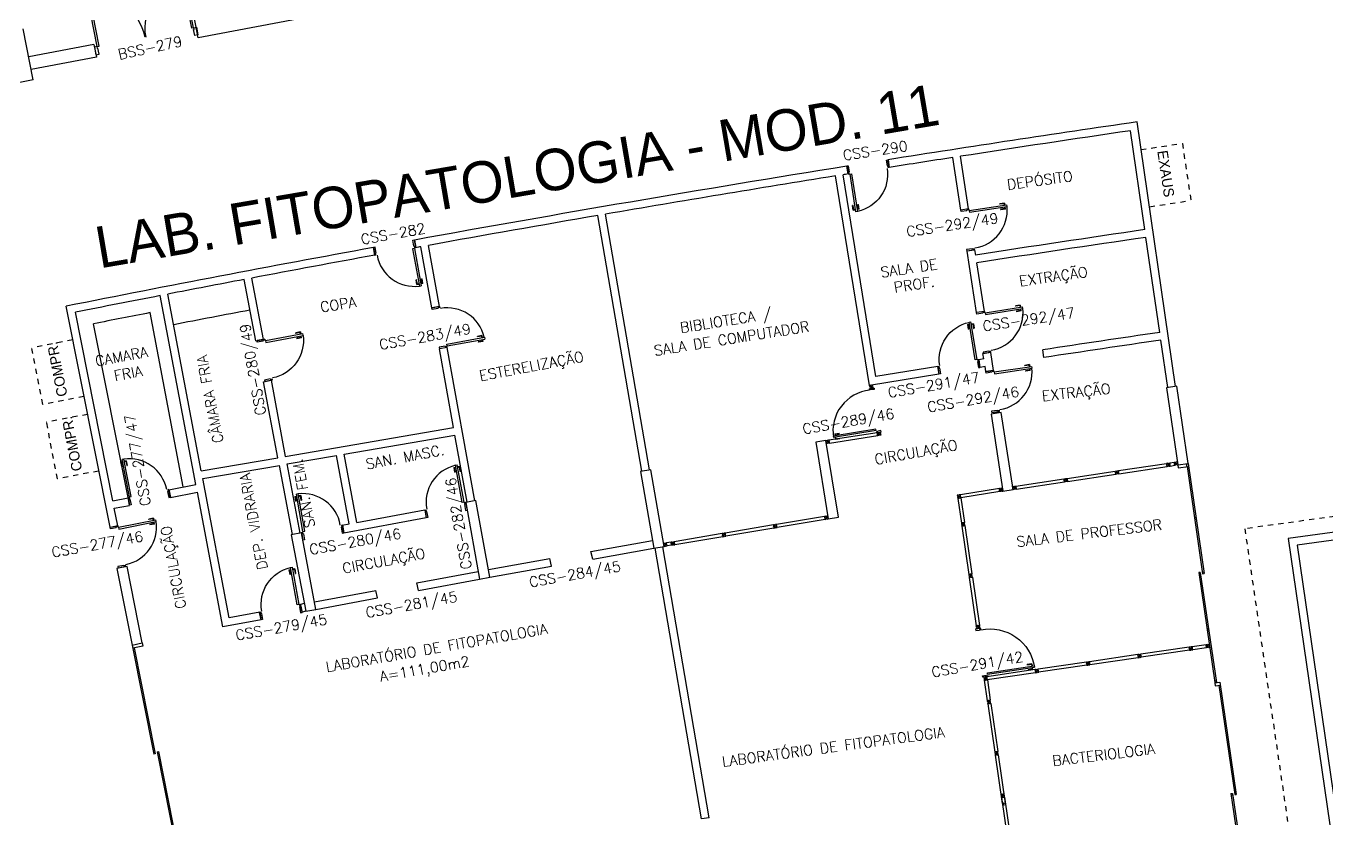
# Model space of a CAD drawing. Extents: x -152 to 150, y 325 to 437.
# Drawn here: x -79.58 to -54.51, y 389.85 to 405.13 of the extents above; entities that cross this region are included whole.
import ezdxf
from ezdxf.enums import TextEntityAlignment as Align

# ---------------------------------------------------------------- set-up
doc = ezdxf.new("R2010")
doc.units = 0
doc.header["$LTSCALE"] = 0.01
doc.header["$MEASUREMENT"] = 0
doc.linetypes.add('HIDDEN2', pattern=[0.1875, 0.125, -0.0625])
doc.layers.get('0').update_dxf_attribs({"linetype": 'CONTINUOUS'})
for name, color, linetype in [('ALV', 2, 'CONTINUOUS'), ('AREA', 2, 'CONTINUOUS'), ('BANC', 2, 'CONTINUOUS'), ('CARIMBO', 7, 'CONTINUOUS'), ('DIV', 2, 'CONTINUOUS'), ('ESQ', 1, 'CONTINUOUS'), ('ESTR', 3, 'CONTINUOUS'), ('PISO', 1, 'CONTINUOUS'), ('PROJ', 1, 'HIDDEN2'), ('TEXTO', 2, 'CONTINUOUS'), ('TEXTO-ENDEREÇO', 2, 'CONTINUOUS'), ('USO', 2, 'CONTINUOUS')]:
    doc.layers.add(name, color=color, linetype=linetype)
doc.styles.add('UNB-100', font='simplex.shx', dxfattribs={"height": 3})
doc.styles.add('UNB-100-1', font='simplex.shx', dxfattribs={"height": 0.2})

# ---------------------------------------------------------------- blocks, each defined once
blk = doc.blocks.new('PILAR-SSC')
blk.add_lwpolyline([(0.003, -27.952), (0.203, -27.952), (0.203, -26.452), (0.003, -26.452)], close=True)
blk = doc.blocks.new('COMP')
at = {"layer": 'PROJ'}
for p, q in [((0.804, 1.112), (0, 1.112)), ((0, 0), (0, 1.112)), ((0.805, 0), (0, 0))]:
    blk.add_line(p, q, dxfattribs=at)
at = {"layer": 'USO'}
blk.add_text('COMPR.', height=0.2, rotation=90, dxfattribs=at).set_placement((0.501, 0.077))
blk = doc.blocks.new('DIVMT-SSC')
for p, q in [((0, 0.005), (0, -0.005)), ((0, -0.005), (0, 0.005)), ((-0.03, -0.03), (-0.03, -0.97)), ((0.006, -0.03), (-0.006, -0.03)), ((-0.005, 0), (0.005, 0)), ((0.005, 0), (-0.005, 0)), ((0.006, -0.02), (0.006, -0.03)), ((0.03, -0.03), (0.03, -0.97)), ((0.03, -0.97), (-0.03, -0.97)), ((-0.006, -0.98), (-0.006, -0.97)), ((-0.006, -0.98), (0.006, -0.98)), ((0.006, -1.001), (-0.006, -1.001)), ((0.005, -0.97), (-0.005, -0.97)), ((0, -0.994), (0, -1.007)), ((0.006, -0.98), (0.006, -0.97)), ((0, -1.02), (0, -1.021))]:
    blk.add_line(p, q)
blk.add_lwpolyline([(0.006, -0.02), (-0.006, -0.02), (0.006, -0.02), (0.006, -0.03), (0.03, -0.03), (0.03, -0.008), (0.02, -0.008), (0.02, 0.008), (0.03, 0.008), (0.03, 0.03), (0.006, 0.03), (0.006, 0.02), (-0.006, 0.02), (-0.006, 0.03), (-0.03, 0.03), (-0.03, 0.008), (-0.02, 0.008), (-0.02, -0.008), (-0.03, -0.008), (-0.03, -0.03), (-0.006, -0.03), (-0.006, -0.02), (-0.006, -0.03)])
blk = doc.blocks.new('PD80-SSC')
at = {"color": 2}
for p, q in [((-0.777, 0.01), (-0.777, -0.03)), ((-0.777, 0.01), (-0.687, 0.01)), ((-0.687, 0), (-0.687, 0.01)), ((-0.075, 0), (0.075, 0)), ((-0.075, 0), (-0.075, -0.02)), ((0.075, -0.03), (0.075, 0)), ((-0.817, -0.065), (-0.817, -0.03)), ((-0.085, -0.03), (-0.817, -0.03)), ((-0.085, -0.065), (-0.817, -0.065)), ((-0.777, -0.105), (-0.777, -0.065)), ((-0.777, -0.105), (-0.687, -0.105)), ((-0.767, 0), (-0.767, -0.03)), ((-0.767, 0), (-0.687, 0)), ((-0.767, -0.095), (-0.767, -0.065)), ((-0.767, -0.095), (-0.687, -0.095)), ((-0.687, -0.095), (-0.687, -0.105)), ((-0.085, -0.03), (-0.085, -0.065)), ((-0.075, -0.02), (-0.04, -0.02)), ((-0.04, -0.03), (-0.04, -0.02)), ((-0.04, -0.03), (0.075, -0.03)), ((-0.075, -0.781), (-0.04, -0.781)), ((-0.075, -0.801), (-0.075, -0.781)), ((-0.075, -0.801), (0.075, -0.801)), ((-0.075, -0.802), (0.075, -0.802)), ((-0.04, -0.771), (0.075, -0.771)), ((-0.04, -0.771), (-0.04, -0.781)), ((0.075, -0.771), (0.075, -0.801))]:
    blk.add_line(p, q, dxfattribs=at)
at = {"color": 1}
blk.add_arc((-0.085, -0.03), 0.731, 182.6571, 270, dxfattribs=at)
blk = doc.blocks.new('PE80-SSC')
at = {"color": 2}
for p, q in [((0.075, 0), (-0.075, 0)), ((-0.075, -0.03), (-0.075, 0)), ((0.075, 0), (0.075, -0.02)), ((0.777, 0.01), (0.687, 0.01)), ((0.687, 0), (0.687, 0.01)), ((0.777, 0.01), (0.777, -0.03)), ((0.04, -0.03), (-0.075, -0.03)), ((0.075, -0.02), (0.04, -0.02)), ((0.04, -0.03), (0.04, -0.02)), ((0.085, -0.03), (0.817, -0.03)), ((0.085, -0.03), (0.085, -0.065)), ((0.085, -0.065), (0.817, -0.065)), ((0.767, 0), (0.687, 0)), ((0.767, -0.095), (0.687, -0.095)), ((0.687, -0.095), (0.687, -0.105)), ((0.777, -0.105), (0.687, -0.105)), ((0.767, 0), (0.767, -0.03)), ((0.767, -0.095), (0.767, -0.065)), ((0.777, -0.105), (0.777, -0.065)), ((0.817, -0.065), (0.817, -0.03)), ((0.04, -0.771), (-0.075, -0.771)), ((-0.075, -0.771), (-0.075, -0.801)), ((0.075, -0.801), (-0.075, -0.801)), ((0.075, -0.802), (-0.075, -0.802)), ((0.04, -0.771), (0.04, -0.781)), ((0.075, -0.781), (0.04, -0.781)), ((0.075, -0.801), (0.075, -0.781))]:
    blk.add_line(p, q, dxfattribs=at)
at = {"color": 1}
blk.add_arc((0.085, -0.03), 0.731, 270, 357.3429, dxfattribs=at)
blk = doc.blocks.new('ESQCE-SSC')
for p, q in [((0, 0), (0, -2.143)), ((0.2, 0), (0.2, -0.06)), ((0.2, -0.06), (0, -0.06)), ((0.03, -0.06), (0.03, -2.143)), ((0.03, -1.056), (0, -1.056)), ((0.03, -1.086), (0, -1.086)), ((0.03, -2.113), (0, -2.113)), ((0.03, -2.143), (0, -2.143)), ((0.07, -2.113), (0.07, -4.253)), ((0.07, -2.113), (0.1, -2.113)), ((0.07, -2.143), (0.1, -2.143)), ((0.1, -2.113), (0.1, -4.253)), ((0.1, -3.199), (0.07, -3.199)), ((0.1, -3.229), (0.07, -3.229)), ((0, -4.256), (0, -6.443)), ((0.1, -4.256), (0, -4.256)), ((0.07, -4.223), (0.1, -4.223)), ((0.07, -4.253), (0.1, -4.253)), ((0.1, -4.256), (0.1, -4.316)), ((0.1, -4.316), (0, -4.316)), ((0.03, -4.346), (0, -4.346)), ((0.03, -4.316), (0.03, -6.443)), ((0.03, -6.413), (0, -6.413)), ((0.03, -6.443), (0, -6.443)), ((0.1, -6.413), (0.07, -6.413)), ((0.07, -6.413), (0.07, -8.571)), ((0.1, -6.443), (0.07, -6.443)), ((0.1, -6.413), (0.1, -8.571)), ((0.1, -7.485), (0.07, -7.485)), ((0.1, -7.515), (0.07, -7.515)), ((0, -8.541), (0.03, -8.541)), ((0, -8.541), (0, -10.694)), ((0, -8.571), (0.03, -8.571)), ((0.03, -8.541), (0.03, -10.694)), ((0.1, -8.541), (0.07, -8.541)), ((0.07, -8.571), (0.1, -8.571)), ((0.03, -9.628), (0, -9.628)), ((0.03, -9.658), (0, -9.658)), ((0.03, -10.664), (0, -10.664)), ((0.102, -10.694), (0, -10.694)), ((0, -10.694), (0, -10.755)), ((0.03, -10.694), (0, -10.694)), ((0, -10.755), (0.102, -10.755)), ((0.1, -10.755), (0.07, -10.755)), ((0.07, -10.755), (0.07, -12.882)), ((0.1, -10.755), (0.1, -12.882)), ((0.102, -10.755), (0.102, -10.694)), ((0.1, -10.785), (0.07, -10.785)), ((0.1, -11.77), (0.07, -11.77)), ((0, -12.887), (0, -15.019)), ((0.03, -12.852), (0.03, -14.95)), ((0, -14.95), (0.2, -14.95)), ((0.2, -14.95), (0.2, -15.019))]:
    blk.add_line(p, q)
blk = doc.blocks.new('A$C73356FFD')
at = {"layer": 'DIV'}
for p, q in [((0.025, 0.03), (0.035, 0.03)), ((0.035, 0.03), (0.025, 0.03)), ((0.03, 0.025), (0.03, 0.035)), ((0.03, 0.035), (0.03, 0.025))]:
    blk.add_line(p, q, dxfattribs=at)
blk.add_lwpolyline([(0.009, 0.036), (0, 0.036), (0, 0.06), (0.022, 0.06), (0.022, 0.05), (0.038, 0.05), (0.038, 0.06), (0.06, 0.06), (0.06, 0.036), (0.05, 0.036), (0.05, 0.024), (0.06, 0.024), (0.06, 0), (0.038, 0), (0.038, 0.01), (0.022, 0.01), (0.022, 0), (0, 0), (0, 0.024), (0.009, 0.024)], close=True, dxfattribs=at)
blk = doc.blocks.new('A$C282A6B1B')
at = {"linetype": 'Continuous'}
blk.add_blockref('A$C73356FFD', (0, 0), dxfattribs=at)
blk = doc.blocks.new('PTDP-SSC')
at = {"color": 2}
for p, q in [((0.055, 1.015), (0.09, 1.015)), ((0.055, 0.075), (0.055, 1.015)), ((0.09, 0.075), (0.09, 1.015)), ((1.91, 0.075), (1.91, 1.015)), ((1.945, 1.015), (1.91, 1.015)), ((1.945, 0.075), (1.945, 1.015)), ((0.05, 0.075), (0, 0.075)), ((0, 0.075), (0, -0.075)), ((0.05, 0.04), (0.05, 0.075)), ((0.06, 0.04), (0.05, 0.04)), ((0.055, 0.075), (0.09, 0.075)), ((0.06, -0.075), (0.06, 0.04)), ((1.945, 0.075), (1.91, 0.075)), ((1.94, -0.075), (1.94, 0.04)), ((1.94, 0.04), (1.95, 0.04)), ((1.95, 0.04), (1.95, 0.075)), ((1.95, 0.075), (2, 0.075)), ((2, 0.075), (2, -0.075)), ((0, -0.075), (0.06, -0.075)), ((2, -0.075), (1.94, -0.075))]:
    blk.add_line(p, q, dxfattribs=at)
at = {"color": 1}
for centre, start, end in [((0.055, 0.075), 0, 90), ((1.945, 0.075), 90, 180)]:
    blk.add_arc(centre, 0.94, start, end, dxfattribs=at)
blk = doc.blocks.new('ESQCD-SSC')
for p, q in [((0, 0), (0, -0.06)), ((0.2, 0), (0.2, -2.143)), ((0, -0.06), (0.2, -0.06)), ((0.17, -0.06), (0.17, -2.143)), ((0.17, -1.056), (0.2, -1.056)), ((0.17, -1.086), (0.2, -1.086)), ((0.1, -2.113), (0.1, -4.253)), ((0.13, -2.113), (0.1, -2.113)), ((0.13, -2.143), (0.1, -2.143)), ((0.13, -2.113), (0.13, -4.253)), ((0.17, -2.113), (0.2, -2.113)), ((0.17, -2.143), (0.2, -2.143)), ((0.1, -3.199), (0.13, -3.199)), ((0.1, -3.229), (0.13, -3.229)), ((0.13, -4.223), (0.1, -4.223)), ((0.13, -4.253), (0.1, -4.253)), ((0.1, -4.256), (0.1, -4.316)), ((0.1, -4.256), (0.2, -4.256)), ((0.2, -4.256), (0.2, -6.443)), ((0.1, -4.316), (0.2, -4.316)), ((0.17, -4.316), (0.17, -6.443)), ((0.17, -4.346), (0.2, -4.346)), ((0.1, -6.413), (0.1, -8.571)), ((0.1, -6.413), (0.13, -6.413)), ((0.1, -6.443), (0.13, -6.443)), ((0.13, -6.413), (0.13, -8.571)), ((0.17, -6.413), (0.2, -6.413)), ((0.17, -6.443), (0.2, -6.443)), ((0.1, -7.485), (0.13, -7.485)), ((0.1, -7.515), (0.13, -7.515)), ((0.1, -8.541), (0.13, -8.541)), ((0.13, -8.571), (0.1, -8.571)), ((0.2, -8.541), (0.17, -8.541)), ((0.17, -8.541), (0.17, -10.694)), ((0.2, -8.571), (0.17, -8.571)), ((0.2, -8.541), (0.2, -10.694)), ((0.098, -10.694), (0.2, -10.694)), ((0.098, -10.755), (0.098, -10.694)), ((0.2, -10.755), (0.098, -10.755)), ((0.1, -10.755), (0.13, -10.755)), ((0.1, -10.755), (0.1, -12.882)), ((0.13, -10.755), (0.13, -12.882)), ((0.17, -10.664), (0.2, -10.664)), ((0.17, -10.694), (0.2, -10.694)), ((0.2, -10.694), (0.2, -10.755)), ((0.1, -10.785), (0.13, -10.785)), ((0.1, -11.77), (0.13, -11.77)), ((0.1, -11.8), (0.13, -11.8)), ((0.1, -12.852), (0.13, -12.852)), ((0.1, -12.882), (0.13, -12.882)), ((0.17, -12.852), (0.2, -12.852)), ((0.17, -12.852), (0.2, -12.852)), ((0.17, -12.852), (0.17, -14.95)), ((0.17, -12.882), (0.2, -12.882)), ((0.2, -12.852), (0.2, -12.887)), ((0.2, -12.887), (0.2, -15.019)), ((0, -14.95), (0, -15.019)), ((0.2, -14.95), (0, -14.95))]:
    blk.add_line(p, q)
blk = doc.blocks.new('PDV2E-SSC')
at = {"layer": 'DIV'}
for p, q in [((0.034, 0.925), (0.034, 0.835)), ((0.034, 0.925), (0.074, 0.925)), ((0.044, 0.835), (0.034, 0.835)), ((0.044, 0.915), (0.044, 0.835)), ((0.044, 0.915), (0.074, 0.915)), ((0.076, 0.05), (0.076, 0.965)), ((0.106, 0.965), (0.076, 0.965)), ((0.106, 0.05), (0.106, 0.965)), ((0.148, 0.925), (0.108, 0.925)), ((0.138, 0.915), (0.108, 0.915)), ((0.138, 0.915), (0.138, 0.835)), ((0.138, 0.835), (0.148, 0.835)), ((0.148, 0.925), (0.148, 0.835)), ((0.031, 0.05), (0.031, -0.05)), ((0.051, 0.05), (0.031, 0.05)), ((0.051, 0.02), (0.051, 0.05)), ((0.051, 0.02), (0.061, 0.02)), ((0.061, -0.05), (0.061, 0.02)), ((0.076, 0.05), (0.106, 0.05)), ((0.95, 0.02), (0.94, 0.02)), ((0.94, -0.05), (0.94, 0.02)), ((0.95, 0.02), (0.95, 0.05)), ((0.95, 0.05), (0.97, 0.05)), ((0.97, 0.05), (0.97, 0.035)), ((0.97, 0.035), (0.97, -0.035)), ((0.031, -0.05), (0.061, -0.05)), ((0.97, -0.05), (0.94, -0.05)), ((0.97, -0.035), (0.97, -0.05))]:
    blk.add_line(p, q, dxfattribs=at)
at = {"layer": 'DIV', "color": 1}
blk.add_arc((0.076, 0.1), 0.865, 356.6786, 90, dxfattribs=at)

msp = doc.modelspace()

# ---------------------------------------------------------------- linework, layer by layer
msp.add_line((-57.203, 396.64), (-57.212, 396.699))
at = {"layer": 'ALV'}
for p, q in [((-76.258, 404.898), (-78.14, 414.828)), ((-72.888, 405.537), (-76.258, 404.898)), ((-78.271, 404.771), (-79.522, 404.534)), ((-78.271, 404.771), (-78.217, 404.527)), ((-78.217, 404.527), (-79.476, 404.288)), ((-57.423, 398.184), (-58.166, 403.281)), ((-58.015, 401.206), (-58.293, 403.111)), ((-63.758, 402.426), (-63.733, 402.278)), ((-62.965, 402.551), (-62.942, 402.403)), ((-61.562, 401.58), (-61.718, 402.596)), ((-61.414, 401.608), (-61.57, 402.619)), ((-63.322, 398.204), (-63.98, 402.239)), ((-63.198, 398.376), (-63.832, 402.263)), ((-67.708, 396.551), (-68.556, 401.479)), ((-67.561, 396.576), (-68.408, 401.504)), ((-61.414, 401.608), (-61.562, 401.58)), ((-72.092, 401.006), (-72.065, 400.859)), ((-57.727, 399.227), (-57.994, 401.057)), ((-72.881, 400.863), (-72.854, 400.715)), ((-71.754, 399.697), (-71.967, 400.877)), ((-71.607, 399.727), (-71.819, 400.903)), ((-61.292, 400.815), (-61.439, 400.788)), ((-61.257, 399.61), (-61.439, 400.788)), ((-61.276, 400.716), (-61.292, 400.815)), ((-61.109, 399.631), (-61.253, 400.568)), ((-75.149, 399.062), (-75.373, 400.245)), ((-75.002, 399.092), (-75.225, 400.273)), ((-76.304, 396.296), (-76.993, 399.935)), ((-76.201, 396.56), (-76.846, 399.963)), ((-77.957, 395.472), (-78.802, 399.732)), ((-71.611, 399.726), (-71.757, 399.696)), ((-77.906, 395.985), (-78.626, 399.614)), ((-61.109, 399.631), (-61.257, 399.61)), ((-75.149, 399.062), (-75.002, 399.092)), ((-71.338, 397.396), (-71.611, 398.907)), ((-71.463, 398.938), (-71.61, 398.907)), ((-70.93, 395.983), (-71.464, 398.938)), ((-57.572, 398.163), (-57.705, 399.078)), ((-61.119, 398.715), (-61.218, 398.699)), ((-61.192, 398.552), (-61.218, 398.7)), ((-60.986, 398.838), (-61.135, 398.818)), ((-61.119, 398.715), (-61.135, 398.818)), ((-60.933, 398.493), (-60.986, 398.838)), ((-59.96, 398.743), (-59.983, 398.891)), ((-61.984, 398.422), (-63.322, 398.204)), ((-62.007, 398.571), (-63.198, 398.376)), ((-62.007, 398.571), (-61.984, 398.422)), ((-61.096, 398.567), (-61.192, 398.552)), ((-61.081, 398.47), (-61.096, 398.567)), ((-61.081, 398.47), (-60.933, 398.493)), ((-75.001, 398.274), (-74.854, 398.304)), ((-74.722, 396.812), (-74.999, 398.274)), ((-74.854, 398.304), (-74.582, 396.838)), ((-74.582, 396.838), (-71.338, 397.396)), ((-73.444, 396.883), (-71.311, 397.248)), ((-71.078, 395.956), (-71.311, 397.248)), ((-76.201, 396.56), (-74.722, 396.812)), ((-76.173, 396.412), (-74.694, 396.664)), ((-74.442, 395.333), (-74.694, 396.664)), ((-74.547, 396.692), (-73.592, 396.856)), ((-74.294, 395.361), (-74.547, 396.692)), ((-73.348, 395.54), (-73.592, 396.856)), ((-73.201, 395.567), (-73.444, 396.884)), ((-75.664, 393.727), (-76.173, 396.412)), ((-76.825, 396.195), (-76.304, 396.296)), ((-76.796, 396.049), (-76.825, 396.196)), ((-76.796, 396.048), (-76.276, 396.149)), ((-75.784, 393.553), (-76.276, 396.149)), ((-77.906, 395.985), (-77.612, 396.042)), ((-77.877, 395.838), (-77.583, 395.895)), ((-77.583, 395.896), (-77.612, 396.043)), ((-77.81, 395.501), (-77.877, 395.838)), ((-73.454, 395.364), (-71.867, 395.659)), ((-73.201, 395.567), (-71.893, 395.806)), ((-71.893, 395.806), (-71.867, 395.659)), ((-77.957, 395.472), (-77.81, 395.501)), ((-73.482, 395.511), (-73.348, 395.54)), ((-73.454, 395.364), (-73.482, 395.511)), ((-68.69, 395.007), (-67.506, 395.216)), ((-68.657, 394.861), (-68.69, 395.007)), ((-68.657, 394.861), (-67.48, 395.068)), ((-66.558, 389.854), (-67.455, 395.073)), ((-66.41, 389.878), (-67.307, 395.098)), ((-70.665, 394.659), (-69.481, 394.868)), ((-70.639, 394.511), (-69.448, 394.721)), ((-69.448, 394.721), (-69.481, 394.868)), ((-72.047, 394.404), (-70.864, 394.623)), ((-72.014, 394.258), (-72.047, 394.404)), ((-72.014, 394.258), (-70.836, 394.476)), ((-74.019, 394.039), (-72.835, 394.258)), ((-72.803, 394.112), (-72.835, 394.258)), ((-74.216, 394.002), (-74.287, 393.984)), ((-74.259, 393.837), (-74.287, 393.984)), ((-73.991, 393.892), (-72.803, 394.112)), ((-75.047, 393.689), (-75.784, 393.553)), ((-75.074, 393.837), (-75.664, 393.727)), ((-75.047, 393.689), (-75.075, 393.834)), ((-74.188, 393.854), (-74.259, 393.837)), ((-66.41, 389.878), (-66.558, 389.854))]:
    msp.add_line(p, q, dxfattribs=at)
for points in [[(-53.371, 395.514), (-55.253, 395.256), (-53.652, 384.272), (-50.73, 384.672), (-52.331, 395.657), (-52.577, 395.623)], [(-53.351, 395.365), (-55.083, 395.128), (-53.525, 384.44), (-50.9, 384.8), (-52.458, 395.488), (-52.557, 395.474)]]:
    msp.add_lwpolyline(points, dxfattribs=at)
for radius, start, end in [(407.019, 98.28204, 98.9654), (406.869, 98.30316, 98.76984), (407.019, 99.07839, 100.26848), (406.869, 98.79096, 98.96541), (406.869, 99.11339, 99.74544), (406.869, 99.07818, 99.09227), (406.869, 99.76656, 100.23324), (404.944, 98.30316, 98.76979), (404.794, 98.30316, 98.76978), (407.019, 100.38134, 101.22996), (406.869, 100.38134, 100.72104), (406.869, 100.25436, 100.26844), (406.869, 100.74216, 100.95339), (406.869, 100.97452, 101.20884), (402.944, 98.30316, 98.62754), (402.794, 98.30316, 98.62749)]:
    msp.add_arc((0.463, 0.506), radius, start, end, dxfattribs=at)
at = {"layer": 'BANC'}
for p, q in [((-76.549, 396.25), (-77.186, 399.607)), ((-77.612, 396.044), (-78.276, 399.393))]:
    msp.add_line(p, q, dxfattribs=at)
for radius, start, end in [(406.269, 100.74216, 100.95339), (406.584, 101.00993, 101.16656)]:
    msp.add_arc((0.463, 0.506), radius, start, end, dxfattribs=at)
at = {"layer": 'DIV'}
for p, q in [((-63.298, 398.208), (-63.322, 398.204)), ((-63.318, 398.182), (-63.322, 398.204)), ((-63.318, 398.182), (-63.308, 398.184)), ((-63.316, 398.167), (-63.306, 398.168)), ((-63.316, 398.167), (-63.312, 398.145)), ((-63.312, 398.145), (-63.253, 398.155)), ((-63.312, 398.145), (-63.288, 398.149)), ((-63.306, 398.168), (-63.308, 398.184)), ((-63.297, 398.199), (-63.298, 398.208)), ((-63.297, 398.199), (-63.285, 398.201)), ((-63.292, 398.178), (-63.282, 398.18)), ((-63.282, 398.18), (-63.292, 398.178)), ((-63.29, 398.158), (-63.278, 398.16)), ((-63.278, 398.16), (-63.29, 398.158)), ((-63.29, 398.158), (-63.288, 398.149)), ((-63.29, 398.158), (-63.288, 398.149)), ((-63.286, 398.174), (-63.288, 398.184)), ((-63.288, 398.184), (-63.286, 398.174)), ((-63.287, 398.149), (-63.278, 398.151)), ((-63.286, 398.21), (-63.263, 398.214)), ((-63.285, 398.201), (-63.286, 398.21)), ((-63.278, 398.16), (-63.277, 398.151)), ((-63.278, 398.16), (-63.277, 398.151)), ((-63.253, 398.155), (-63.277, 398.151)), ((-63.253, 398.155), (-63.274, 398.151)), ((-63.274, 398.151), (-63.256, 398.154)), ((-63.259, 398.192), (-63.269, 398.19)), ((-63.266, 398.175), (-63.269, 398.19)), ((-63.256, 398.176), (-63.266, 398.175)), ((-63.259, 398.192), (-63.263, 398.214)), ((-63.256, 398.176), (-63.253, 398.155)), ((-63.174, 397.298), (-63.115, 397.307)), ((-57.574, 396.706), (-57.596, 396.703)), ((-57.592, 396.679), (-57.596, 396.703)), ((-57.583, 396.68), (-57.592, 396.679)), ((-57.581, 396.668), (-57.591, 396.667)), ((-57.591, 396.667), (-57.587, 396.643)), ((-57.565, 396.646), (-57.587, 396.643)), ((-57.581, 396.668), (-57.583, 396.68)), ((-57.574, 396.706), (-57.573, 396.696)), ((-57.557, 396.698), (-57.573, 396.696)), ((-57.557, 396.678), (-57.567, 396.677)), ((-57.567, 396.677), (-57.557, 396.678)), ((-57.551, 396.659), (-57.567, 396.656)), ((-57.565, 396.646), (-57.567, 396.656)), ((-57.561, 396.672), (-57.563, 396.682)), ((-57.563, 396.682), (-57.561, 396.672)), ((-57.558, 396.708), (-57.537, 396.711)), ((-57.558, 396.708), (-57.557, 396.698)), ((-57.549, 396.649), (-57.551, 396.659)), ((-57.549, 396.649), (-57.528, 396.652)), ((-57.542, 396.686), (-57.533, 396.688)), ((-57.542, 396.686), (-57.533, 396.688)), ((-57.541, 396.674), (-57.542, 396.686)), ((-57.542, 396.686), (-57.541, 396.674)), ((-57.541, 396.674), (-57.531, 396.676)), ((-57.541, 396.674), (-57.531, 396.676)), ((-57.537, 396.711), (-57.448, 396.726)), ((-57.537, 396.711), (-57.533, 396.688)), ((-57.528, 396.652), (-57.537, 396.711)), ((-57.537, 396.711), (-57.533, 396.691)), ((-57.533, 396.691), (-57.536, 396.708)), ((-57.531, 396.677), (-57.533, 396.687)), ((-57.528, 396.652), (-57.531, 396.676)), ((-57.528, 396.652), (-57.44, 396.666)), ((-57.44, 396.666), (-57.448, 396.726)), ((-57.436, 396.703), (-57.445, 396.702)), ((-57.443, 396.691), (-57.445, 396.701)), ((-57.434, 396.691), (-57.443, 396.69)), ((-57.436, 396.703), (-57.434, 396.691)), ((-57.421, 396.699), (-57.407, 396.701)), ((-57.413, 396.694), (-57.415, 396.707)), ((-57.395, 396.703), (-57.394, 396.703)), ((-60.82, 396.218), (-61.571, 396.098)), ((-60.811, 396.159), (-61.561, 396.039)), ((-60.798, 396.221), (-60.82, 396.218)), ((-60.82, 396.218), (-60.816, 396.194)), ((-60.811, 396.159), (-60.82, 396.218)), ((-60.82, 396.218), (-60.817, 396.197)), ((-60.817, 396.197), (-60.82, 396.215)), ((-60.807, 396.196), (-60.816, 396.194)), ((-60.807, 396.196), (-60.816, 396.194)), ((-60.815, 396.183), (-60.816, 396.193)), ((-60.805, 396.184), (-60.815, 396.182)), ((-60.805, 396.184), (-60.815, 396.182)), ((-60.811, 396.159), (-60.815, 396.182)), ((-60.789, 396.162), (-60.811, 396.159)), ((-60.805, 396.184), (-60.807, 396.196)), ((-60.807, 396.196), (-60.805, 396.184)), ((-60.798, 396.221), (-60.797, 396.211)), ((-60.797, 396.211), (-60.781, 396.214)), ((-60.791, 396.192), (-60.781, 396.194)), ((-60.781, 396.194), (-60.791, 396.192)), ((-60.791, 396.172), (-60.775, 396.174)), ((-60.789, 396.162), (-60.791, 396.172)), ((-60.785, 396.188), (-60.787, 396.198)), ((-60.787, 396.198), (-60.785, 396.188)), ((-60.783, 396.224), (-60.761, 396.227)), ((-60.783, 396.224), (-60.781, 396.214)), ((-60.773, 396.165), (-60.775, 396.174)), ((-60.773, 396.165), (-60.752, 396.168)), ((-60.767, 396.202), (-60.757, 396.204)), ((-60.765, 396.19), (-60.767, 396.202)), ((-60.765, 396.19), (-60.755, 396.192)), ((-60.757, 396.204), (-60.761, 396.227)), ((-60.755, 396.192), (-60.752, 396.168)), ((-61.622, 396.03), (-61.552, 395.554)), ((-61.601, 396.064), (-61.591, 396.065)), ((-61.591, 396.065), (-61.601, 396.064)), ((-61.586, 396.036), (-61.598, 396.034)), ((-61.597, 396.069), (-61.595, 396.059)), ((-61.595, 396.059), (-61.597, 396.069)), ((-61.587, 396.045), (-61.586, 396.036)), ((-61.561, 396.039), (-61.571, 396.098)), ((-61.562, 396.039), (-61.493, 395.563)), ((-61.493, 395.563), (-61.552, 395.554)), ((-61.527, 395.548), (-61.528, 395.558)), ((-61.518, 395.559), (-61.527, 395.558)), ((-61.527, 395.548), (-61.515, 395.55)), ((-61.512, 395.529), (-61.524, 395.527)), ((-61.519, 395.535), (-61.517, 395.522)), ((-61.515, 395.55), (-61.517, 395.559)), ((-61.515, 395.509), (-61.515, 395.508)), ((-67.258, 395.131), (-67.26, 395.143)), ((-67.239, 395.146), (-67.23, 395.148)), ((-67.239, 395.146), (-67.237, 395.134)), ((-67.146, 395.185), (-67.234, 395.172)), ((-67.224, 395.112), (-67.234, 395.172)), ((-67.228, 395.137), (-67.23, 395.147)), ((-67.124, 395.189), (-67.146, 395.185)), ((-67.146, 395.185), (-67.142, 395.165)), ((-67.136, 395.126), (-67.146, 395.185)), ((-67.146, 395.185), (-67.142, 395.162)), ((-67.142, 395.165), (-67.145, 395.182)), ((-67.132, 395.163), (-67.142, 395.162)), ((-67.132, 395.163), (-67.142, 395.162)), ((-67.14, 395.151), (-67.142, 395.161)), ((-67.13, 395.151), (-67.14, 395.15)), ((-67.13, 395.151), (-67.14, 395.15)), ((-67.136, 395.126), (-67.14, 395.15)), ((-67.132, 395.163), (-67.13, 395.151)), ((-67.13, 395.151), (-67.132, 395.163)), ((-67.124, 395.189), (-67.122, 395.179)), ((-67.122, 395.179), (-67.107, 395.182)), ((-67.106, 395.162), (-67.116, 395.16)), ((-67.116, 395.16), (-67.106, 395.162)), ((-67.116, 395.14), (-67.1, 395.142)), ((-67.114, 395.13), (-67.116, 395.14)), ((-67.112, 395.166), (-67.11, 395.156)), ((-67.11, 395.156), (-67.112, 395.166)), ((-67.108, 395.192), (-67.087, 395.195)), ((-67.108, 395.192), (-67.107, 395.182)), ((-67.098, 395.132), (-67.1, 395.142)), ((-67.092, 395.17), (-67.083, 395.172)), ((-67.09, 395.158), (-67.092, 395.17)), ((-67.09, 395.158), (-67.081, 395.16)), ((-67.083, 395.172), (-67.087, 395.195)), ((-67.081, 395.16), (-67.077, 395.136)), ((-67.278, 395.134), (-67.279, 395.134)), ((-67.252, 395.138), (-67.266, 395.136)), ((-67.237, 395.134), (-67.228, 395.136)), ((-67.136, 395.126), (-67.224, 395.112)), ((-67.114, 395.13), (-67.136, 395.126)), ((-67.098, 395.132), (-67.077, 395.136)), ((-57.148, 393.135), (-57.149, 393.135)), ((-57.122, 393.139), (-57.136, 393.137)), ((-57.128, 393.132), (-57.13, 393.144)), ((-57.109, 393.147), (-57.1, 393.149)), ((-57.109, 393.147), (-57.107, 393.135)), ((-57.107, 393.135), (-57.098, 393.137)), ((-56.835, 393.211), (-57.103, 393.172)), ((-57.094, 393.113), (-57.103, 393.172)), ((-57.098, 393.138), (-57.1, 393.148)), ((-56.826, 393.152), (-57.094, 393.113)), ((-56.813, 393.215), (-56.835, 393.211)), ((-56.835, 393.211), (-56.832, 393.188)), ((-56.826, 393.152), (-56.835, 393.211)), ((-56.835, 393.211), (-56.832, 393.191)), ((-56.832, 393.191), (-56.835, 393.209)), ((-56.822, 393.189), (-56.832, 393.188)), ((-56.822, 393.189), (-56.832, 393.188)), ((-56.83, 393.177), (-56.831, 393.187)), ((-56.82, 393.177), (-56.83, 393.176)), ((-56.82, 393.177), (-56.83, 393.176)), ((-56.826, 393.152), (-56.83, 393.176)), ((-56.805, 393.155), (-56.826, 393.152)), ((-56.82, 393.177), (-56.822, 393.189)), ((-56.822, 393.189), (-56.82, 393.177)), ((-56.813, 393.215), (-56.812, 393.205)), ((-56.812, 393.205), (-56.796, 393.207)), ((-56.806, 393.185), (-56.796, 393.187)), ((-56.796, 393.187), (-56.806, 393.185)), ((-56.806, 393.165), (-56.79, 393.168)), ((-56.805, 393.155), (-56.806, 393.165)), ((-56.8, 393.181), (-56.802, 393.191)), ((-56.802, 393.191), (-56.8, 393.181)), ((-56.797, 393.217), (-56.776, 393.22)), ((-56.797, 393.217), (-56.796, 393.207)), ((-56.789, 393.158), (-56.79, 393.168)), ((-56.789, 393.158), (-56.767, 393.161)), ((-56.782, 393.195), (-56.772, 393.196)), ((-56.78, 393.183), (-56.782, 393.195)), ((-56.78, 393.183), (-56.77, 393.185)), ((-56.772, 393.196), (-56.776, 393.22)), ((-56.77, 393.185), (-56.767, 393.161)), ((-61.111, 392.526), (-61.053, 392.132)), ((-61.091, 392.56), (-61.081, 392.561)), ((-61.081, 392.561), (-61.091, 392.56)), ((-61.075, 392.531), (-61.087, 392.53)), ((-61.086, 392.565), (-61.085, 392.555)), ((-61.085, 392.555), (-61.086, 392.565)), ((-61.077, 392.541), (-61.075, 392.531)), ((-61.051, 392.535), (-60.994, 392.14)), ((-60.994, 392.14), (-61.053, 392.132)), ((-61.019, 392.137), (-61.029, 392.135)), ((-61.028, 392.126), (-61.029, 392.135)), ((-61.016, 392.127), (-61.018, 392.137)), ((-61.028, 392.126), (-61.016, 392.127)), ((-61.013, 392.107), (-61.025, 392.105)), ((-61.02, 392.113), (-61.018, 392.099)), ((-61.016, 392.087), (-61.016, 392.086))]:
    msp.add_line(p, q, dxfattribs=at)
for points in [[(-61.587, 396.045), (-61.599, 396.043), (-61.587, 396.045), (-61.586, 396.036), (-61.562, 396.039), (-61.565, 396.061), (-61.575, 396.059), (-61.578, 396.075), (-61.568, 396.077), (-61.571, 396.098), (-61.595, 396.095), (-61.593, 396.086), (-61.605, 396.084), (-61.606, 396.093), (-61.63, 396.09), (-61.627, 396.068), (-61.617, 396.069), (-61.615, 396.054), (-61.625, 396.052), (-61.622, 396.03), (-61.598, 396.034), (-61.599, 396.043), (-61.598, 396.034)], [(-61.077, 392.541), (-61.089, 392.539), (-61.077, 392.541), (-61.075, 392.531), (-61.052, 392.535), (-61.055, 392.557), (-61.065, 392.555), (-61.067, 392.571), (-61.057, 392.573), (-61.06, 392.594), (-61.084, 392.591), (-61.083, 392.581), (-61.095, 392.58), (-61.096, 392.589), (-61.12, 392.586), (-61.116, 392.564), (-61.107, 392.565), (-61.104, 392.549), (-61.114, 392.548), (-61.111, 392.526), (-61.087, 392.53), (-61.089, 392.539), (-61.087, 392.53)]]:
    msp.add_lwpolyline(points, dxfattribs=at)
at = {"layer": 'ESTR'}
for q in [(-79.633, 405.073), (-79.732, 404.034)]:
    msp.add_line((-79.439, 404.092), q, dxfattribs=at)
at = {"layer": 'PROJ'}
for p, q in [((-58.089, 402.748), (-57.293, 402.867)), ((-57.293, 402.867), (-57.128, 401.768)), ((-57.923, 401.648), (-57.128, 401.768))]:
    msp.add_line(p, q, dxfattribs=at)
msp.add_lwpolyline([(-56.089, 395.444), (-54.397, 383.867), (-49.889, 384.485), (-51.581, 396.062)], close=True, dxfattribs=at)

# ---------------------------------------------------------------- block references
at = {"layer": 'CARIMBO', "color": 6, "rotation": 98.29435205594527}
msp.add_blockref('A$C282A6B1B', (-61.196, 393.524), dxfattribs=at)
at = {"layer": 'DIV', "xscale": 0.9112810732485966, "yscale": 0.9112810732485966, "zscale": 0.9112810732485966, "rotation": 99.33122071017519}
msp.add_blockref('PDV2E-SSC', (-63.137, 397.275), dxfattribs=at)
at = {"layer": 'DIV', "xscale": -1}
for name, p, rotation in [('DIVMT-SSC', (-64.128, 397.12), 98.7703398576009), ('DIVMT-SSC', (-58.551, 396.529), 98.52355478055769), ('DIVMT-SSC', (-60.529, 396.233), 98.52355478055769), ('DIVMT-SSC', (-59.54, 396.381), 98.52355478055769), ('A$C282A6B1B', (-67.224, 395.112), 9.754756461855507), ('PDV2E-SSC', (-61.085, 392.559), 278.4469088108868)]:
    msp.add_blockref(name, p, dxfattribs=dict(at, rotation=rotation))
at = {"layer": 'DIV'}
for name, p, rotation in [('A$C282A6B1B', (-63.165, 397.238), 8.766977383381771), ('A$C282A6B1B', (-57.44, 396.666), 8.292682926828824), ('DIVMT-SSC', (-64.152, 395.657), 279.5238846081262), ('DIVMT-SSC', (-65.139, 395.492), 279.5238846081262), ('DIVMT-SSC', (-61.518, 395.529), 8.294352055947027), ('DIVMT-SSC', (-66.125, 395.326), 279.5238846081262), ('DIVMT-SSC', (-61.374, 394.539), 8.294352055947027), ('DIVMT-SSC', (-57.128, 393.138), 278.3106035012207), ('DIVMT-SSC', (-59.107, 392.849), 278.3106035012207), ('DIVMT-SSC', (-58.118, 392.994), 278.3106035012207), ('DIVMT-SSC', (-60.096, 392.705), 278.3106035012207), ('DIVMT-SSC', (-61.019, 392.106), 8.294352055947027), ('DIVMT-SSC', (-60.875, 391.117), 8.294352055947027), ('DIVMT-SSC', (-60.756, 390.301), 8.294352055947027)]:
    msp.add_blockref(name, p, dxfattribs=dict(at, rotation=rotation))
at = {"layer": 'ESQ'}
for name, p, rotation in [('PTDP-SSC', (-78.244, 404.649), 11.0189225179097), ('PE80-SSC', (-61.488, 401.594), 8.361508674127549), ('PE80-SSC', (-72.079, 400.933), 280.3285267680456), ('PD80-SSC', (-71.537, 398.923), 190.3231597345114), ('PE80-SSC', (-61.183, 399.62), 9.142234540495588), ('PE80-SSC', (-61.007, 398.481), 8.446996213312229), ('PE80-SSC', (-77.597, 395.97), 101.2133080465265), ('PD80-SSC', (-71.092, 395.876), 280.4338777871115), ('ESQCD-SSC', (-57.38, 396.675), 8.292600000001036), ('PE80-SSC', (-74.256, 395.301), 99.79996171545626), ('PE80-SSC', (-77.884, 395.486), 11.2345782845253), ('ESQCE-SSC', (-77.533, 393.205), 11.2194)]:
    msp.add_blockref(name, p, dxfattribs=dict(at, rotation=rotation))
at = {"layer": 'ESQ', "xscale": -1}
for name, p, rotation in [('PE80-SSC', (-63.746, 402.352), 98.95070235626503), ('PE80-SSC', (-61.205, 398.626), 279.3288961874508), ('PD80-SSC', (-75.052, 399.081), 10.65245002160294), ('PE80-SSC', (-74.272, 393.906), 280.1177923011006)]:
    msp.add_blockref(name, p, dxfattribs=dict(at, rotation=rotation))
at = {"layer": 'ESTR'}
for p, rotation in [((-61.415, 424.334), 8.292682926828824), ((-65.021, 423.792), 8.780487804876804), ((-68.622, 423.219), 9.268292682925383), ((-72.219, 422.616), 9.756097560976395), ((-75.81, 421.982), 10.24390243902363), ((-79.395, 421.317), 10.73170731707239), ((-82.975, 420.622), 11.21951219512325)]:
    msp.add_blockref('PILAR-SSC', p, dxfattribs=dict(at, rotation=rotation))
at = {"layer": 'PISO', "rotation": 10.97560487805071}
for p in [(-79.255, 397.839), (-78.97, 396.403)]:
    msp.add_blockref('COMP', p, dxfattribs=at)

# ---------------------------------------------------------------- texts
at = {"layer": 'AREA', "style": 'UNB-100'}
msp.add_text('A=111,00m2', height=0.2, rotation=9.9012, dxfattribs=at).set_placement((-72.74, 392.499))
at = {"layer": 'TEXTO', "style": 'UNB-100'}
for s, rotation, p in [('DEPÓSITO', 7.7485, (-60.659, 401.971)), ('SALA DE', 8.5696, (-63.093, 400.282)), ('EXTRAÇÃO', 8.0227, (-60.422, 400.111)), ('PROF.', 8.5696, (-62.836, 399.991)), ('COPA', 8.7926, (-73.892, 399.611)), ('BIBLIOTECA / ', 8.9826, (-66.957, 399.216)), ('SALA DE COMPUTADOR', 8.9826, (-67.459, 398.774)), ('CAMARA ', 10.6027, (-78.224, 398.57)), ('CÂMARA FRIA', 100.9365, (-75.771, 397.114)), ('ESTERELIZAÇÃO', 10.7355, (-70.819, 398.288)), ('FRIA', 10.6027, (-77.863, 398.287)), ('EXTRAÇÃO', 6.4183, (-59.987, 397.9)), ('CIRCULAÇÃO', 10.2883, (-63.205, 396.676)), ('SAN. MASC.', 10.6371, (-73.01, 396.587)), ('SAN. FEM.', 100.7671, (-74.003, 395.484)), ('DEP. VIDRARIA', 100.7973, (-74.916, 394.675)), ('CIRCULAÇÃO', 100.7973, (-76.487, 393.923)), ('SALA DE PROFESSOR', 6.8706, (-60.477, 395.092)), ('CIRCULAÇÃO', 10.6286, (-73.461, 394.578)), ('LABORATÓRIO DE FITOPATOLOGIA', 9.9012, (-73.78, 392.681)), ('LABORATÓRIO DE FITOPATOLOGIA', 7.6383, (-66.152, 390.857)), ('BACTERIOLOGIA', 6.8317, (-59.785, 390.873))]:
    msp.add_text(s, height=0.2, rotation=rotation, dxfattribs=at).set_placement(p)
at = {"layer": 'TEXTO-ENDEREÇO', "style": 'UNB-100-1'}
for s, rotation, p in [('BSS-279', 12.1793, (-77.165, 404.611)), ('CSS-290', 8.6068, (-63.197, 402.63)), ('CSS-292/49', 8.6068, (-61.71, 401.2)), ('CSS-282', 10.1869, (-72.487, 401.027)), ('CSS-292/47', 8.6068, (-60.24, 399.378)), ('CSS-280/49', 100.1869, (-75.108, 398.527)), ('CSS-283/49', 10.1869, (-71.871, 399.046)), ('CSS-291/47', 9.8342, (-62.068, 398.117)), ('CSS-292/46', 9.8342, (-61.306, 397.839)), ('CSS-289/46', 9.8342, (-63.713, 397.416)), ('CSS-277/47', 100.1869, (-77.328, 396.781)), ('CSS-282/46', 100.1869, (-71.144, 395.562)), ('CSS-277/46', 10.1869, (-78.186, 395.047)), ('CSS-280/46', 10.1869, (-73.216, 395.1)), ('CSS-284/45', 10.1869, (-68.982, 394.471)), ('CSS-281/45', 10.1869, (-72.131, 393.886)), ('CSS-279/45', 10.1869, (-74.64, 393.448)), ('CSS-291/42', 9.8342, (-61.228, 392.733))]:
    msp.add_text(s, height=0.2, rotation=rotation, dxfattribs=at).set_placement(p, align=Align.CENTER)
at = {"layer": 'USO'}
for s, height, rotation, p in [('LAB. FITOPATOLOGIA - MOD. 11', 0.8, 9.7068, (-78.163, 400.457)), ('EXAUS', 0.2, 278.5365, (-57.777, 402.717)), ('EXAUS', 0.2, 278.5365, (-57.777, 402.717))]:
    msp.add_text(s, height=height, rotation=rotation, dxfattribs=at).set_placement(p)

doc.saveas('drawing.dxf')
